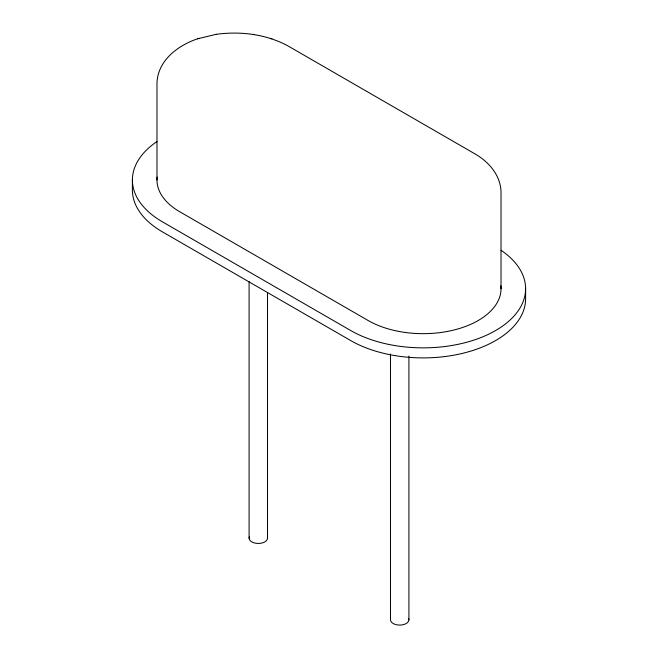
<?xml version="1.0" encoding="UTF-8"?>
<svg xmlns="http://www.w3.org/2000/svg" width="658" height="658" viewBox="0 0 658 658"><rect width="100%" height="100%" fill="white"/><g stroke="black" fill="none" stroke-linecap="round" stroke-linejoin="round"><path stroke-width="0.99" d="M199.004 38.444L197.721 38.756C178.096 45.279 157.756 60.446 156.982 82.966L156.982 179.988M215.627 34.471L216.285 34.306C240.474 31.058 265.783 34.117 287.505 45.649L475.504 154.186C489.059 162.131 500.475 175.332 501.018 191.692L501.018 288.722M197.721 38.756L216.285 34.306M270.66 38.444L271.943 38.756M253.379 34.306L254.046 34.471M525.61 288.722L525.61 298.757A102.442 59.146 0 0 1 462.368 353.395A102.442 59.146 0 0 1 350.73 340.581L162.394 231.846A102.442 59.146 0 0 1 132.39 190.022L132.39 179.988M408.914 356.019L408.914 619.778M390.482 353.971L390.482 619.778A9.22 5.322 0 0 0 400.903 625.051A9.22 5.322 0 0 0 408.602 618.397M267.518 292.859L267.518 538.145A9.22 5.322 0 0 1 257.097 543.418A9.22 5.322 0 0 1 249.398 536.764M249.086 281.575L249.086 538.145M156.958 141.569A102.442 59.146 0 0 0 162.394 221.804L350.73 330.538A102.442 59.146 0 0 0 492.71 332.142A102.442 59.146 0 0 0 501.042 250.295M500.853 285.794A77.858 44.95 0 0 1 455.287 329.666A77.858 44.95 0 0 1 368.118 320.504L179.782 211.769A77.858 44.95 0 0 1 157.147 177.06"/></g></svg>
